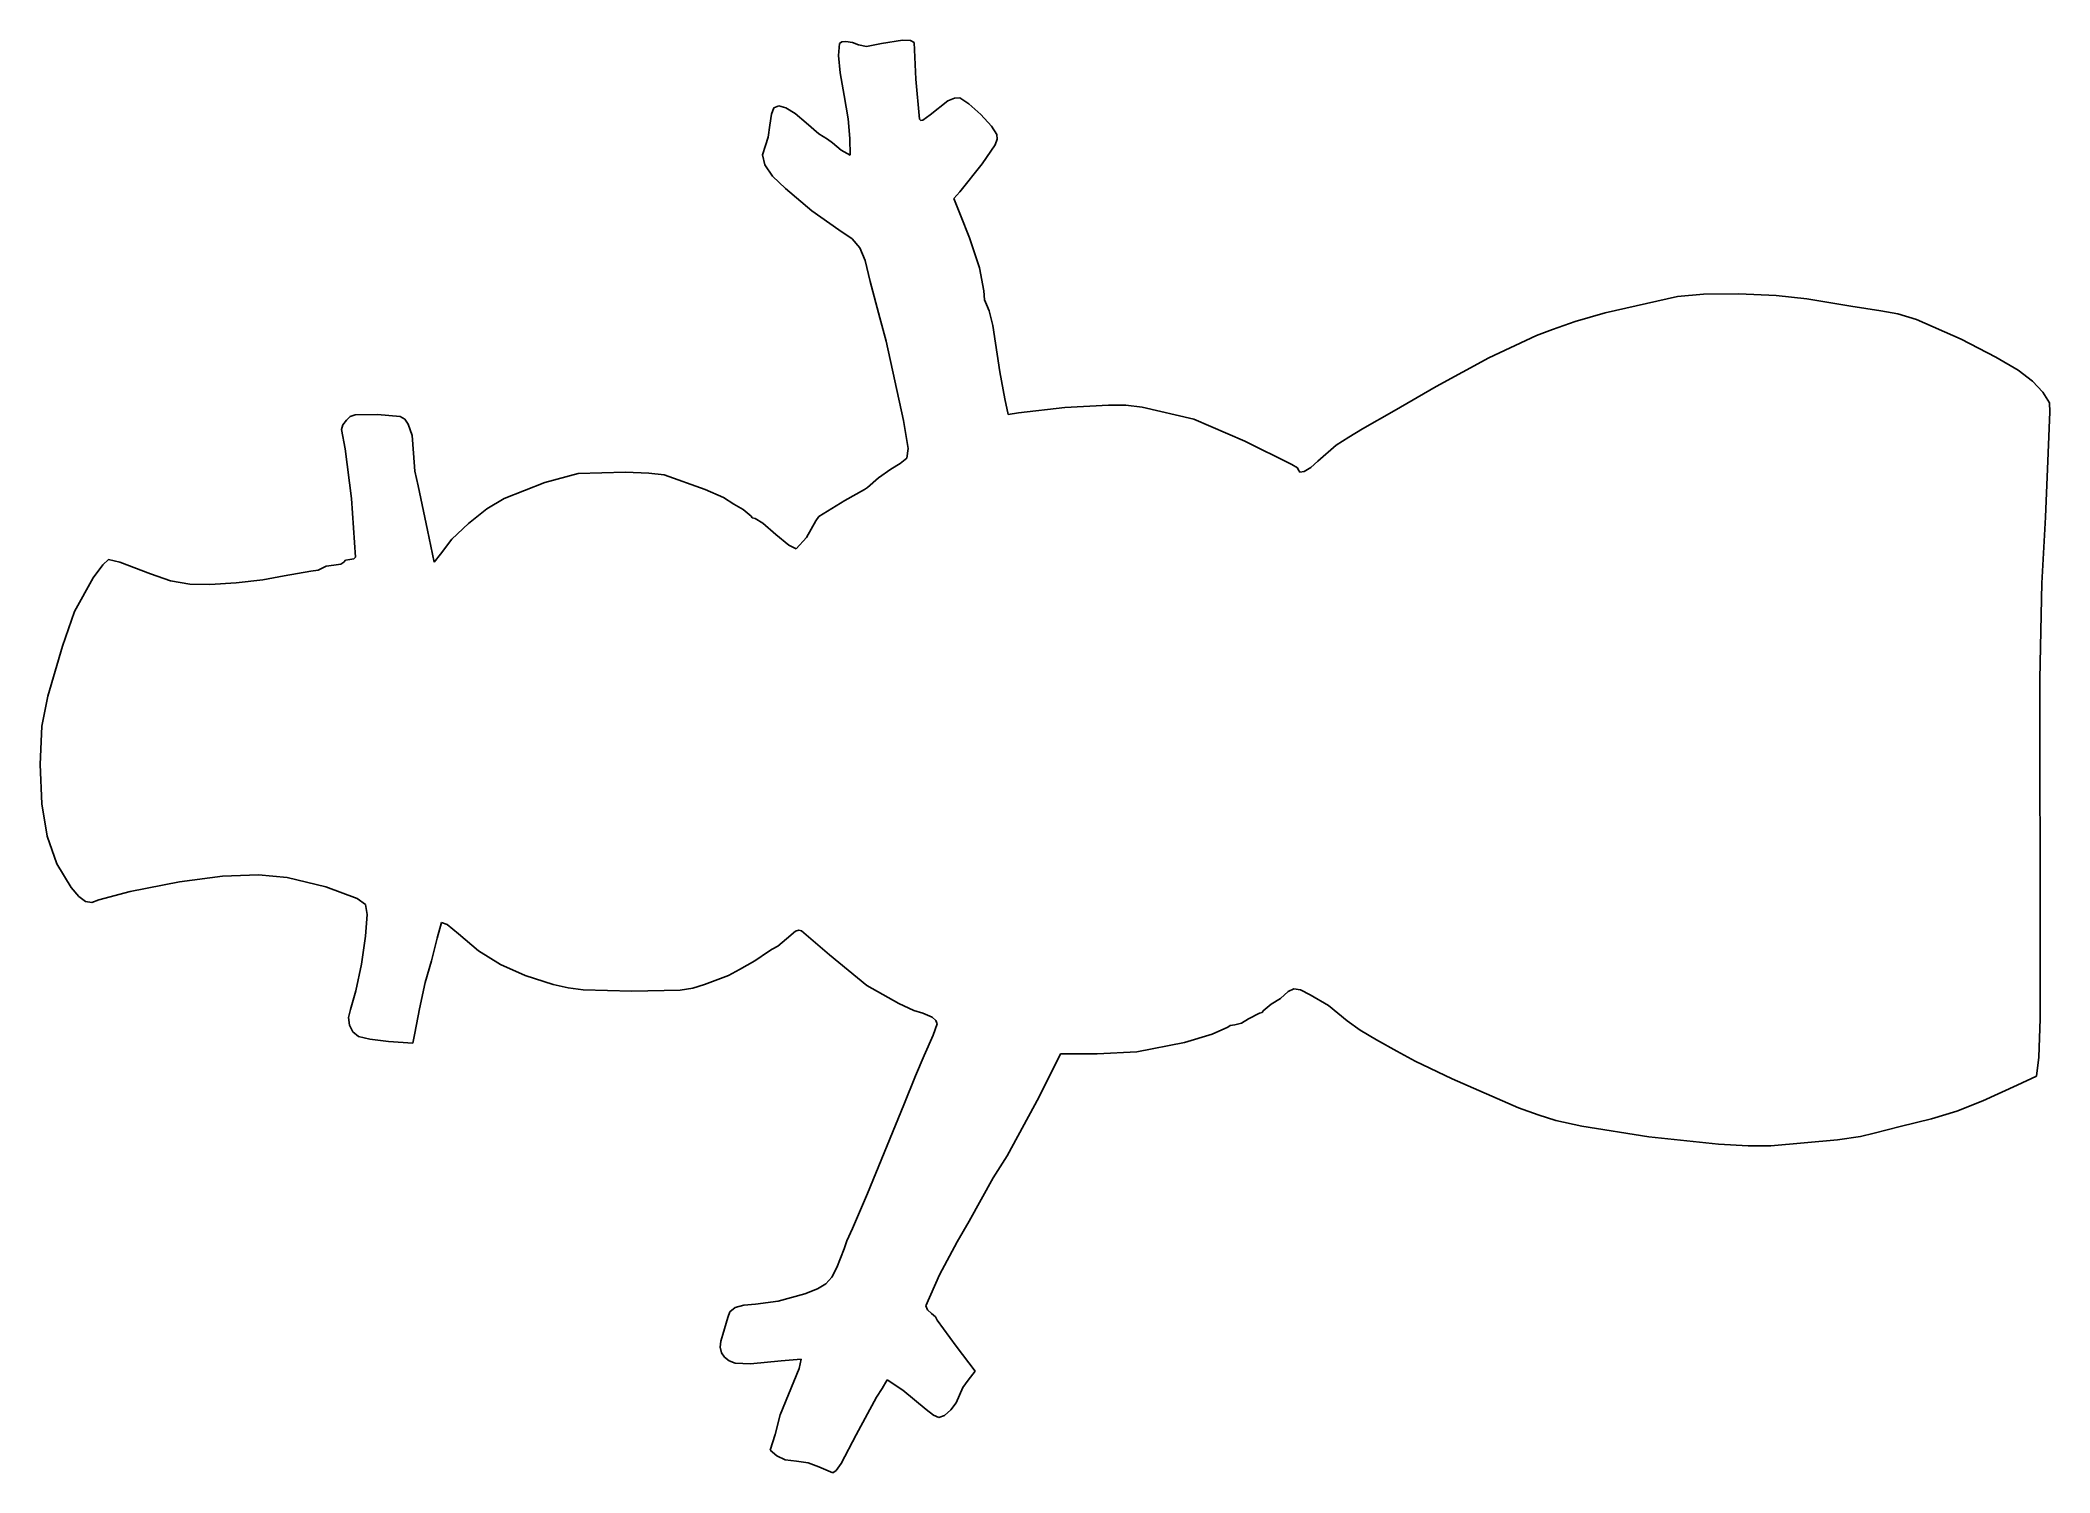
# Model space of a CAD drawing. Extents: x 9 to 204, y 78 to 217.
import ezdxf

# ---------------------------------------------------------------- set-up
doc = ezdxf.new("R2010")
doc.units = 0

msp = doc.modelspace()

# ---------------------------------------------------------------- linework, layer by layer
at = {"layer": 'Calque 1', "color": 4}
for p, q in [((90.273172, 216.196363), (92.300535, 216.501903)), ((92.300535, 216.501903), (93.071742, 216.45649)), ((93.071742, 216.45649), (93.447828, 216.273297)), ((86.09111, 215.019595), (86.198608, 216.169139)), ((86.255123, 213.320806), (86.09111, 215.019595)), ((86.198608, 216.169139), (86.41156, 216.339796)), ((86.41156, 216.339796), (86.800495, 216.374448)), ((86.800495, 216.374448), (87.456215, 216.277826)), ((87.456215, 216.277826), (88.036578, 216.045521)), ((88.036578, 216.045521), (88.807786, 215.88371)), ((88.807786, 215.88371), (90.273172, 216.196363)), ((93.447828, 216.273297), (93.608446, 212.716202)), ((86.649458, 211.139039), (86.255123, 213.320806)), ((93.608446, 212.716202), (93.94827, 208.844996)), ((87.045577, 208.873884), (86.649458, 211.139039)), ((94.987099, 209.27598), (96.711475, 210.614509)), ((96.711475, 210.614509), (97.364439, 210.891406)), ((97.364439, 210.891406), (97.861476, 210.897449)), ((97.861476, 210.897449), (98.759004, 210.333289)), ((79.451618, 208.246118), (79.605071, 209.331472)), ((79.605071, 209.331472), (79.836374, 209.950379)), ((79.836374, 209.950379), (80.311958, 210.137636)), ((80.311958, 210.137636), (80.993905, 209.955567)), ((80.993905, 209.955567), (81.88123, 209.404636)), ((81.88123, 209.404636), (82.97295, 208.485304)), ((87.213903, 206.974602), (87.045577, 208.873884)), ((93.94827, 208.844996), (94.085546, 208.724479)), ((94.085546, 208.724479), (94.293439, 208.751572)), ((94.293439, 208.751572), (94.987099, 209.27598)), ((98.759004, 210.333289), (99.914909, 209.2998)), ((99.914909, 209.2998), (100.945436, 208.175675)), ((79.013631, 206.284219), (79.282526, 207.085081)), ((79.282526, 207.085081), (79.451618, 208.246118)), ((82.97295, 208.485304), (84.208626, 207.433527)), ((84.208626, 207.433527), (85.019061, 206.901964)), ((85.019061, 206.901964), (85.526666, 206.538501)), ((87.219999, 205.33587), (87.213903, 206.974602)), ((100.945436, 208.175675), (101.466833, 207.339609)), ((101.483237, 206.896956), (101.286704, 206.350621)), ((101.466833, 207.339609), (101.483237, 206.896956)), ((78.727402, 205.387813), (79.013631, 206.284219)), ((78.94889, 204.405179), (78.727402, 205.387813)), ((85.526666, 206.538501), (86.373332, 205.836008)), ((86.373332, 205.836008), (87.219999, 205.33587)), ((101.286704, 206.350621), (100.037257, 204.517386)), ((79.687296, 203.316463), (78.94889, 204.405179)), ((80.951821, 202.101813), (79.687296, 203.316463)), ((100.037257, 204.517386), (97.869036, 201.781651)), ((83.514514, 199.949369), (80.951821, 202.101813)), ((97.869036, 201.781651), (97.304535, 201.158855)), ((97.304535, 201.158855), (97.934227, 199.523873)), ((86.14123, 198.119327), (83.514514, 199.949369)), ((97.934227, 199.523873), (98.800102, 197.324448)), ((87.414607, 197.229993), (86.14123, 198.119327)), ((88.18001, 196.370723), (87.414607, 197.229993)), ((98.800102, 197.324448), (99.795103, 194.423373)), ((88.687509, 195.128702), (88.18001, 196.370723)), ((89.187175, 193.091115), (88.687509, 195.128702)), ((90.119694, 189.563337), (89.187175, 193.091115)), ((99.795103, 194.423373), (100.202221, 192.171759)), ((100.202221, 192.171759), (100.275566, 191.304355)), ((100.275566, 191.304355), (100.451903, 190.853448)), ((160.469592, 190.048821), (167.512221, 191.635599)), ((167.512221, 191.635599), (170.005668, 191.866301)), ((170.005668, 191.866301), (173.448933, 191.896807)), ((173.448933, 191.896807), (177.060601, 191.740996)), ((177.060601, 191.740996), (180.059259, 191.412748)), ((180.059259, 191.412748), (184.304443, 190.694314)), ((90.710436, 187.305559), (90.119694, 189.563337)), ((100.451903, 190.853448), (100.731598, 190.24045)), ((100.731598, 190.24045), (101.069959, 188.822924)), ((155.376666, 188.444408), (157.553981, 189.215834)), ((157.553981, 189.215834), (160.469592, 190.048821)), ((184.304443, 190.694314), (187.229948, 190.256571)), ((187.229948, 190.256571), (188.874483, 189.943758)), ((188.874483, 189.943758), (190.679227, 189.390951)), ((190.679227, 189.390951), (195.002232, 187.482222)), ((92.409679, 179.601234), (90.710436, 187.305559)), ((101.069959, 188.822924), (101.767519, 184.342226)), ((149.198522, 185.685132), (153.824443, 187.850886)), ((153.824443, 187.850886), (155.376666, 188.444408)), ((195.002232, 187.482222), (198.366682, 185.739163)), ((144.087777, 182.89948), (149.198522, 185.685132)), ((198.366682, 185.739163), (200.546241, 184.475411)), ((101.767519, 184.342226), (102.233696, 181.706753)), ((200.546241, 184.475411), (201.936271, 183.435853)), ((201.936271, 183.435853), (202.932134, 182.36538)), ((102.233696, 181.706753), (102.562104, 180.200169)), ((139.995554, 180.557343), (144.087777, 182.89948)), ((202.932134, 182.36538), (203.58922, 181.326634)), ((203.58922, 181.326634), (203.617638, 180.445589)), ((38.004618, 179.183694), (38.367981, 179.653767)), ((38.367981, 179.653767), (38.728011, 179.985723)), ((38.728011, 179.985723), (39.212764, 180.161417)), ((39.212764, 180.161417), (41.379778, 180.190838)), ((41.379778, 180.190838), (43.589694, 180.006517)), ((43.589694, 180.006517), (44.021722, 179.744807)), ((44.021722, 179.744807), (44.350059, 179.262226)), ((92.864443, 176.897257), (92.409679, 179.601234)), ((102.562104, 180.200169), (103.569383, 180.35606)), ((103.569383, 180.35606), (108.048103, 180.872155)), ((108.048103, 180.872155), (112.301793, 181.109593)), ((112.301793, 181.109593), (113.985817, 181.081795)), ((113.985817, 181.081795), (115.559637, 180.904688)), ((115.559637, 180.904688), (120.573453, 179.738402)), ((120.573453, 179.738402), (125.512342, 177.590787)), ((136.947518, 178.797174), (139.995554, 180.557343)), ((203.617638, 180.445589), (203.447131, 176.476433)), ((37.871247, 178.722999), (38.004618, 179.183694)), ((38.255544, 176.863337), (37.871247, 178.722999)), ((44.350059, 179.262226), (44.729523, 178.137576)), ((44.729523, 178.137576), (44.870147, 176.440003)), ((125.512342, 177.590787), (130.086294, 175.355323)), ((134.368077, 177.206029), (135.595535, 177.992226)), ((135.595535, 177.992226), (136.947518, 178.797174)), ((38.861149, 172.027783), (38.255544, 176.863337)), ((44.870147, 176.440003), (45.011166, 174.690073)), ((92.088332, 175.429809), (92.716147, 175.957354)), ((92.716147, 175.957354), (92.864443, 176.897257)), ((131.909434, 175.04496), (132.616804, 175.663892)), ((132.616804, 175.663892), (134.368077, 177.206029)), ((203.447131, 176.476433), (203.197643, 170.231115)), ((45.011166, 174.690073), (45.315482, 173.256977)), ((53.677905, 172.047686), (57.607592, 173.590923)), ((57.607592, 173.590923), (60.832221, 174.475091)), ((60.832221, 174.475091), (65.423415, 174.599062)), ((65.423415, 174.599062), (67.713802, 174.508454)), ((67.713802, 174.508454), (69.174126, 174.330449)), ((69.174126, 174.330449), (73.179144, 172.926185)), ((88.91526, 173.123892), (89.973593, 174.038594)), ((89.973593, 174.038594), (91.17111, 174.885713)), ((91.17111, 174.885713), (92.088332, 175.429809)), ((130.086294, 175.355323), (130.620307, 175.021655)), ((130.620307, 175.021655), (130.682221, 174.840091)), ((130.682221, 174.840091), (130.849469, 174.593596)), ((130.849469, 174.593596), (131.289431, 174.67504)), ((131.289431, 174.67504), (131.909434, 175.04496)), ((39.241222, 166.350559), (38.861149, 172.027783)), ((45.315482, 173.256977), (46.22069, 168.953088)), ((51.976422, 171.034287), (53.677905, 172.047686)), ((73.179144, 172.926185), (74.935088, 172.122553)), ((74.935088, 172.122553), (75.93111, 171.500666)), ((84.603042, 170.568266), (86.710624, 171.831865)), ((86.710624, 171.831865), (88.615624, 172.912226)), ((88.615624, 172.912226), (88.91526, 173.123892)), ((48.601662, 168.083387), (50.191536, 169.631705)), ((50.191536, 169.631705), (51.976422, 171.034287)), ((75.93111, 171.500666), (76.848332, 170.959087)), ((76.848332, 170.959087), (77.624443, 170.324536)), ((77.624443, 170.324536), (77.737541, 170.158897)), ((77.737541, 170.158897), (78.009459, 170.090003)), ((78.009459, 170.090003), (78.757283, 169.639974)), ((78.757283, 169.639974), (80.014586, 168.557988)), ((82.988481, 168.262536), (83.917245, 169.884738)), ((83.917245, 169.884738), (84.195219, 170.291894)), ((84.195219, 170.291894), (84.603042, 170.568266)), ((203.197643, 170.231115), (202.856831, 163.836374)), ((46.22069, 168.953088), (46.864019, 165.85667)), ((47.485218, 166.632781), (48.601662, 168.083387)), ((80.014586, 168.557988), (81.267562, 167.517739)), ((82.004975, 167.168058), (82.988481, 168.262536)), ((14.714909, 165.620002), (15.286253, 166.137476)), ((15.286253, 166.137476), (16.387535, 165.858155)), ((16.387535, 165.858155), (19.345555, 164.725975)), ((37.828065, 165.657351), (38.113332, 165.85667)), ((38.113332, 165.85667), (38.279138, 166.05599)), ((38.279138, 166.05599), (38.677777, 166.138892)), ((38.677777, 166.138892), (39.076122, 166.201069)), ((39.076122, 166.201069), (39.241222, 166.350559)), ((46.864019, 165.85667), (47.485218, 166.632781)), ((81.267562, 167.517739), (82.004975, 167.168058)), ((11.968689, 161.077542), (13.796249, 164.336845)), ((13.796249, 164.336845), (14.714909, 165.620002)), ((19.345555, 164.725975), (21.305942, 164.058821)), ((21.305942, 164.058821), (23.155555, 163.746356)), ((25.12558, 163.703279), (27.674809, 163.853791)), ((27.674809, 163.853791), (30.257466, 164.150347)), ((30.257466, 164.150347), (32.327777, 164.545401)), ((32.327777, 164.545401), (34.921675, 164.999951)), ((34.921675, 164.999951), (35.608937, 165.089954)), ((35.608937, 165.089954), (35.996666, 165.292226)), ((35.996666, 165.292226), (36.405119, 165.491545)), ((36.405119, 165.491545), (37.142211, 165.574448)), ((37.142211, 165.574448), (37.828065, 165.657351)), ((202.856831, 163.836374), (202.658645, 154.547433)), ((23.155555, 163.746356), (25.12558, 163.703279)), ((10.804588, 157.702258), (11.968689, 161.077542)), ((9.397754, 152.874448), (10.804588, 157.702258)), ((202.658645, 154.547433), (202.697374, 127.897781)), ((8.812917, 149.952129), (9.397754, 152.874448)), ((8.652085, 146.242226), (8.812917, 149.952129)), ((8.797551, 142.433326), (8.652085, 146.242226)), ((9.323658, 139.272064), (8.797551, 142.433326)), ((10.266644, 136.614911), (9.323658, 139.272064)), ((11.662749, 134.318337), (10.266644, 136.614911)), ((22.164479, 134.866276), (17.369999, 133.929658)), ((26.323599, 135.404894), (22.164479, 134.866276)), ((29.815919, 135.542731), (26.323599, 135.404894)), ((32.609999, 135.277009), (29.815919, 135.542731)), ((36.348505, 134.352541), (32.609999, 135.277009)), ((12.415145, 133.429736), (11.662749, 134.318337)), ((13.053898, 132.957086), (12.415145, 133.429736)), ((13.666374, 132.860651), (13.053898, 132.957086)), ((14.33994, 133.100695), (13.666374, 132.860651)), ((17.369999, 133.929658), (14.33994, 133.100695)), ((39.392979, 133.236511), (36.348505, 134.352541)), ((40.207323, 132.667309), (39.392979, 133.236511)), ((40.37111, 131.680863), (40.207323, 132.667309)), ((40.210501, 129.577811), (40.37111, 131.680863)), ((47.596496, 130.907585), (47.157589, 129.398306)), ((48.139593, 130.718438), (47.596496, 130.907585)), ((49.224274, 129.813483), (48.139593, 130.718438)), ((39.809172, 126.881188), (40.210501, 129.577811)), ((47.157589, 129.398306), (46.61406, 127.192226)), ((51.17834, 128.167473), (49.224274, 129.813483)), ((81.04161, 129.338672), (80.205511, 128.620023)), ((81.936095, 130.061082), (81.04161, 129.338672)), ((82.249451, 130.16699), (81.936095, 130.061082)), ((82.496197, 130.114784), (82.249451, 130.16699)), ((85.21172, 127.778034), (82.496197, 130.114784)), ((39.287865, 124.283812), (39.809172, 126.881188)), ((46.61406, 127.192226), (46.005919, 125.075559)), ((53.301065, 126.833385), (51.17834, 128.167473)), ((55.687659, 125.760397), (53.301065, 126.833385)), ((77.977221, 127.198646), (76.495554, 126.352016)), ((79.317777, 128.108963), (77.977221, 127.198646)), ((79.658656, 128.321115), (79.317777, 128.108963)), ((80.205511, 128.620023), (79.658656, 128.321115)), ((88.849031, 124.787532), (85.21172, 127.778034)), ((202.697374, 127.897781), (202.691477, 121.570125)), ((46.005919, 125.075559), (45.438263, 122.535559)), ((58.433332, 124.897686), (55.687659, 125.760397)), ((59.860655, 124.572922), (58.433332, 124.897686)), ((73.108888, 124.882415), (71.970186, 124.528891)), ((75.429436, 125.777929), (73.108888, 124.882415)), ((76.495554, 126.352016), (75.429436, 125.777929)), ((91.938572, 123.046482), (88.849031, 124.787532)), ((38.767326, 122.478502), (39.287865, 124.283812)), ((61.341629, 124.379114), (59.860655, 124.572922)), ((66.053332, 124.249119), (61.341629, 124.379114)), ((70.74179, 124.33486), (66.053332, 124.249119)), ((71.970186, 124.528891), (70.74179, 124.33486)), ((93.398622, 122.376595), (91.938572, 123.046482)), ((128.071666, 122.981309), (127.295554, 122.346758)), ((128.988888, 123.522888), (128.071666, 122.981309)), ((129.72759, 124.215057), (128.988888, 123.522888)), ((130.288037, 124.487423), (129.72759, 124.215057)), ((130.916951, 124.372686), (130.288037, 124.487423)), ((131.861052, 123.903541), (130.916951, 124.372686)), ((133.638375, 122.85072), (131.861052, 123.903541)), ((135.45369, 121.375987), (133.638375, 122.85072)), ((38.576022, 121.681619), (38.767326, 122.478502)), ((38.648319, 120.941591), (38.576022, 121.681619)), ((38.968072, 120.314715), (38.648319, 120.941591)), ((45.438263, 122.535559), (45.002684, 120.167974)), ((94.271352, 122.103251), (93.398622, 122.376595)), ((95.177201, 121.721604), (94.271352, 122.103251)), ((95.539845, 121.385332), (95.177201, 121.721604)), ((95.294111, 119.968364), (95.686666, 121.066141)), ((95.686666, 121.066141), (95.539845, 121.385332)), ((124.107914, 120.91965), (123.86185, 120.760243)), ((124.567405, 120.989613), (124.107914, 120.91965)), ((125.206522, 121.156164), (124.567405, 120.989613)), ((125.884443, 121.547781), (125.206522, 121.156164)), ((126.942777, 122.105949), (125.884443, 121.547781)), ((127.191926, 122.179276), (126.942777, 122.105949)), ((127.295554, 122.346758), (127.191926, 122.179276)), ((136.708757, 120.475211), (135.45369, 121.375987)), ((202.691477, 121.570125), (202.55688, 117.849874)), ((39.519132, 119.85729), (38.968072, 120.314715)), ((40.624264, 119.586964), (39.519132, 119.85729)), ((42.45818, 119.377546), (40.624264, 119.586964)), ((44.811081, 119.211501), (42.45818, 119.377546)), ((45.002684, 120.167974), (44.811081, 119.211501)), ((94.413965, 118.020003), (95.294111, 119.968364)), ((119.675554, 119.278351), (115.05528, 118.348121)), ((122.351523, 120.07469), (119.675554, 119.278351)), ((123.86185, 120.760243), (122.351523, 120.07469)), ((138.302221, 119.541543), (136.708757, 120.475211)), ((140.277777, 118.434582), (138.302221, 119.541543)), ((93.560259, 116.044448), (94.413965, 118.020003)), ((107.633002, 118.161115), (105.559979, 113.998337)), ((111.184938, 118.161115), (107.633002, 118.161115)), ((115.05528, 118.348121), (111.184938, 118.161115)), ((142.044845, 117.453186), (140.277777, 118.434582)), ((145.6245, 115.726885), (142.044845, 117.453186)), ((202.55688, 117.849874), (202.330634, 115.986409)), ((92.438672, 113.222226), (93.560259, 116.044448)), ((152.057134, 112.923601), (145.6245, 115.726885)), ((200.443651, 115.113583), (197.115826, 113.613964)), ((202.330634, 115.986409), (200.443651, 115.113583)), ((88.92682, 104.614448), (92.438672, 113.222226)), ((105.559979, 113.998337), (102.45493, 108.283337)), ((197.115826, 113.613964), (194.582956, 112.612966)), ((153.965554, 112.252403), (152.057134, 112.923601)), ((155.694544, 111.711659), (153.965554, 112.252403)), ((158.225408, 111.152776), (155.694544, 111.711659)), ((164.713714, 110.111022), (158.225408, 111.152776)), ((192.145076, 111.864193), (189.102221, 111.121248)), ((194.582956, 112.612966), (192.145076, 111.864193)), ((171.472385, 109.388), (164.713714, 110.111022)), ((174.341204, 109.227532), (171.472385, 109.388)), ((176.543332, 109.244569), (174.341204, 109.227532)), ((183.020705, 109.824031), (176.543332, 109.244569)), ((185.249445, 110.149762), (183.020705, 109.824031)), ((186.562221, 110.469817), (185.249445, 110.149762)), ((189.102221, 111.121248), (186.562221, 110.469817)), ((102.45493, 108.283337), (101.12059, 106.138152)), ((101.12059, 106.138152), (98.789188, 101.933337)), ((87.459247, 101.227781), (88.92682, 104.614448)), ((98.789188, 101.933337), (97.616826, 99.923136)), ((86.655554, 99.264418), (86.90485, 100.032167)), ((86.90485, 100.032167), (87.459247, 101.227781)), ((97.616826, 99.923136), (95.903255, 96.715145)), ((85.947168, 97.438045), (86.655554, 99.264418)), ((84.072864, 95.362181), (84.883232, 95.853063)), ((84.883232, 95.853063), (85.450164, 96.49735)), ((85.450164, 96.49735), (85.947168, 97.438045)), ((95.903255, 96.715145), (94.557777, 93.706037)), ((76.076549, 93.544221), (76.919208, 93.801139)), ((76.919208, 93.801139), (78.047286, 93.890003)), ((78.047286, 93.890003), (80.263389, 94.176385)), ((80.263389, 94.176385), (82.845554, 94.881699)), ((82.845554, 94.881699), (84.072864, 95.362181)), ((94.557777, 93.706037), (94.723582, 93.337156)), ((74.894626, 90.943719), (75.366666, 92.584277)), ((75.366666, 92.584277), (75.549102, 93.133763)), ((75.549102, 93.133763), (76.076549, 93.544221)), ((94.723582, 93.337156), (95.122221, 92.977842)), ((95.122221, 92.977842), (95.52086, 92.639244)), ((95.52086, 92.639244), (95.686666, 92.320171)), ((95.686666, 92.320171), (97.52111, 89.8085)), ((74.629529, 89.697826), (74.669352, 90.292122)), ((74.76244, 89.174365), (74.629529, 89.697826)), ((74.669352, 90.292122), (74.894626, 90.943719)), ((97.52111, 89.8085), (99.355554, 87.370755)), ((75.055371, 88.73527), (74.76244, 89.174365)), ((75.495608, 88.394074), (75.055371, 88.73527)), ((76.070434, 88.164308), (75.495608, 88.394074)), ((77.572997, 88.093199), (76.070434, 88.164308)), ((80.541927, 88.386092), (77.572997, 88.093199)), ((82.471633, 88.548564), (80.541927, 88.386092)), ((82.269587, 87.628652), (82.471633, 88.548564)), ((81.257103, 85.113906), (82.269587, 87.628652)), ((90.809005, 86.552226), (90.324443, 85.705559)), ((92.349395, 85.554448), (90.809005, 86.552226)), ((98.156543, 85.801435), (97.827016, 85.046254)), ((98.685161, 86.493092), (98.156543, 85.801435)), ((99.355554, 87.370755), (98.685161, 86.493092)), ((80.446666, 83.155453), (81.257103, 85.113906)), ((89.780023, 84.858892), (87.80594, 81.190003)), ((90.324443, 85.705559), (89.780023, 84.858892)), ((94.605224, 83.659448), (92.349395, 85.554448)), ((97.515002, 84.319407), (96.992424, 83.619114)), ((97.827016, 85.046254), (97.515002, 84.319407)), ((79.961664, 81.253233), (80.446666, 83.155453)), ((95.308681, 83.111319), (94.605224, 83.659448)), ((95.850335, 82.883337), (95.308681, 83.111319)), ((96.392971, 83.091662), (95.850335, 82.883337)), ((96.992424, 83.619114), (96.392971, 83.091662)), ((79.476662, 79.71463), (79.961664, 81.253233)), ((87.80594, 81.190003), (86.350336, 78.424545)), ((80.134039, 79.182317), (79.476662, 79.71463)), ((80.941112, 78.788697), (80.134039, 79.182317)), ((82.023331, 78.650003), (80.941112, 78.788697)), ((83.170136, 78.494258), (82.023331, 78.650003)), ((84.179289, 78.086615), (83.170136, 78.494258)), ((85.564455, 77.52217), (84.179289, 78.086615)), ((84.179289, 78.086615), (84.179289, 78.086615)), ((86.350336, 78.424545), (85.876899, 77.74574)), ((85.876899, 77.74574), (85.564455, 77.52217))]:
    msp.add_line(p, q, dxfattribs=at)

doc.saveas('drawing.dxf')
